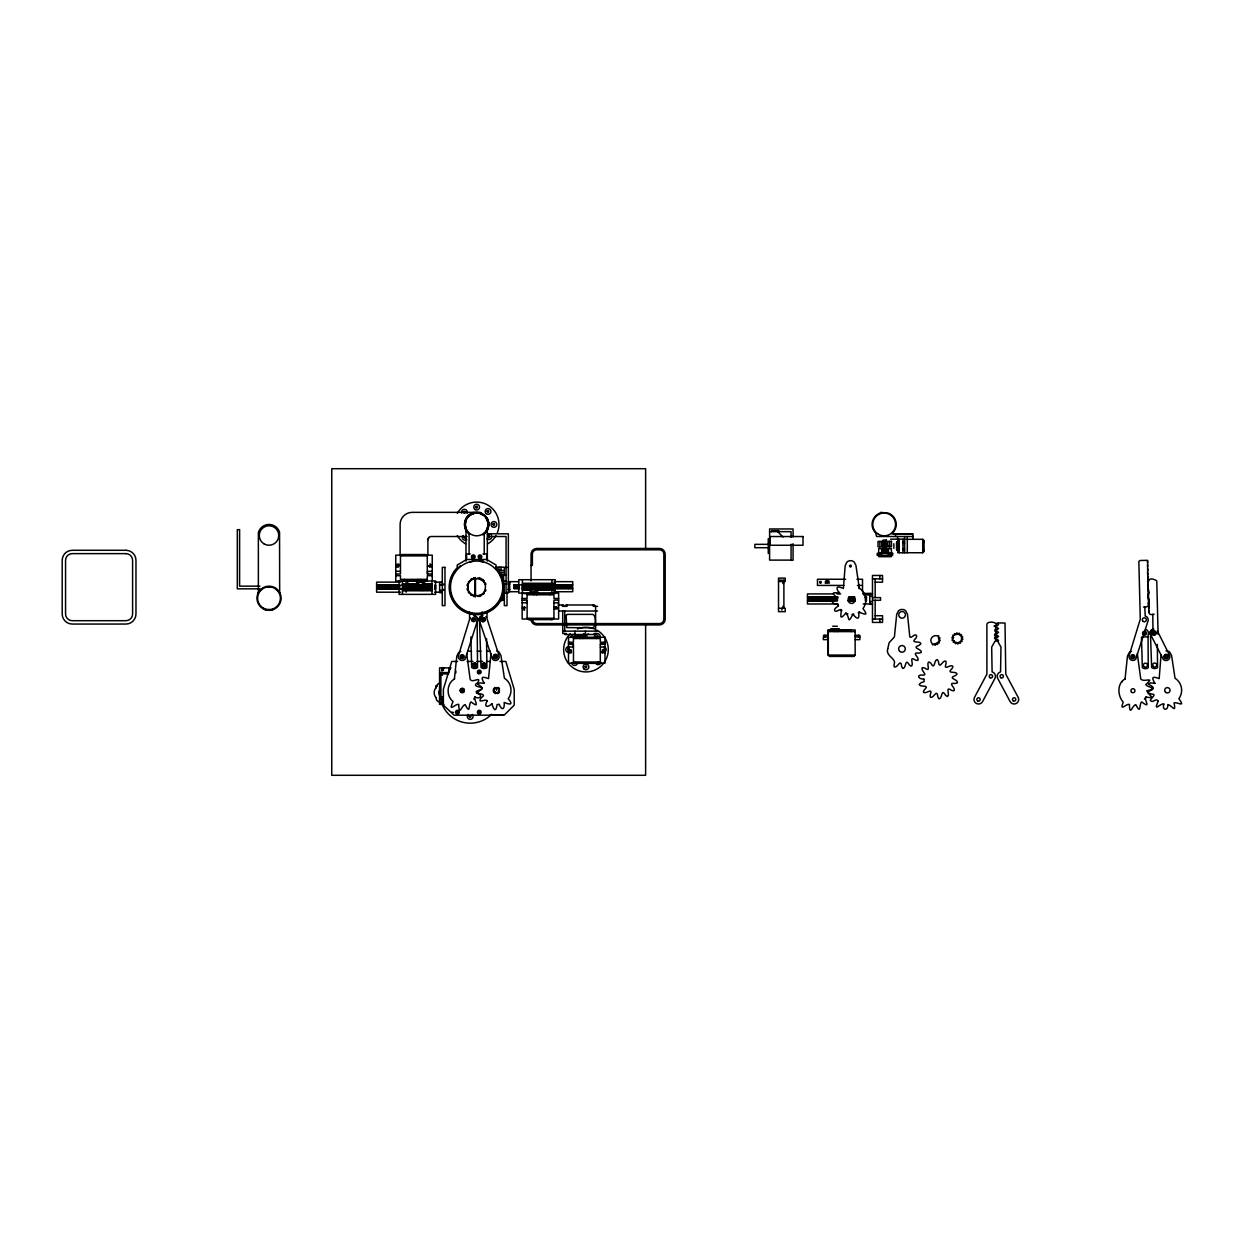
<?xml version="1.0" encoding="UTF-8"?>
<svg xmlns="http://www.w3.org/2000/svg" width="1244" height="1244" viewBox="0 0 1244 1244"><rect width="100%" height="100%" fill="white"/><g stroke="black" fill="none" stroke-linecap="round" stroke-linejoin="round"><path stroke-width="1.5" d="M934.462 643.692L934.586 644.594A2.146 2.146 0 0 0 934.913 645.169L935.301 645.216A2.099 2.099 0 0 0 935.566 644.61L936.203 643.381M841.924 610.633C840.291 607.367 837.725 612.406 835.019 611.068C832.563 608.067 839.513 606.948 838.005 604.6C832.702 603.822 828.722 601.054 837.305 599.204C835.859 594.99 828.053 591.615 839.125 593.093C835.237 586.562 836.745 585.862 843.416 588.396L845.174 565.647L846.837 562.132A5.411 5.411 0 0 1 854.099 561.946L855.934 565.367L859.277 588.07A14.259 14.259 0 0 1 862.994 608.596C869.743 617.662 863.041 613.012 858.733 612.406C859.682 620.507 856.961 619.139 852.933 614.287C847.024 625.343 850.181 616.946 845.811 613.168C838.456 621.767 841.519 614.178 841.146 609.855M572.675 637.426L573.951 636.306L574.79 637.566M573.531 662.368L574.37 663.627L575.661 662.508M454.402 678.991L456.812 656.132L458.554 652.649A5.411 5.411 0 0 1 460.855 651.405M1125.043 678.991L1127.468 656.132L1129.194 652.649A5.411 5.411 0 0 1 1131.511 651.405M837.305 599.157L837.539 597.431M427.889 554.746L427.889 539.849L428.869 537.486M478.225 671.667L479.267 673.02L480.293 671.667M480.339 712.174C477.572 715.409 478.598 709.002 480.293 711.895M523.413 608.005L523.957 607.088M555.244 607.647L555.524 608.767M1161.072 654.562L1159.175 678.618C1152.442 676.114 1151.042 676.86 1154.93 683.329M1163.84 704.088C1161.585 710.511 1168.443 711.21 1167.758 704.617C1171.801 704.897 1176.264 714.445 1174.072 702.876C1177.912 701.818 1185.796 708.163 1178.861 698.708A14.259 14.259 0 0 0 1175.036 678.213L1171.584 655.526L1169.718 652.12A5.411 5.411 0 0 0 1166.048 650.83M953.526 637.332L952.966 636.073A2.099 2.099 0 0 1 952.655 635.497L952.935 635.217A2.146 2.146 0 0 1 953.604 635.326L954.879 635.311L954.428 634.409A2.099 2.099 0 0 1 954.397 633.756L954.77 633.616A2.146 2.146 0 0 1 955.33 634.005L956.481 634.549L956.481 633.538A2.099 2.099 0 0 1 956.729 632.932L957.118 632.978A2.146 2.146 0 0 1 957.445 633.554L958.253 634.564L958.689 633.647A2.099 2.099 0 0 1 959.186 633.212L959.513 633.414A2.146 2.146 0 0 1 959.559 634.082L959.855 635.342L960.648 634.689A2.099 2.099 0 0 1 961.27 634.518L961.503 634.767A2.146 2.146 0 0 1 961.239 635.466L960.943 636.726L961.939 636.493A2.099 2.099 0 0 1 962.592 636.601L962.638 637.006A2.146 2.146 0 0 1 962.141 637.457L961.332 638.452L962.327 638.67A2.099 2.099 0 0 1 962.872 639.058L962.732 639.432A2.146 2.146 0 0 1 962.094 639.618L960.943 640.178L961.736 640.816A2.099 2.099 0 0 1 962.047 641.391L961.767 641.671A2.146 2.146 0 0 1 961.114 641.562L959.824 641.562L960.275 642.479A2.099 2.099 0 0 1 960.306 643.132L959.933 643.272A2.146 2.146 0 0 1 959.388 642.884L958.222 642.324L958.238 643.35A2.099 2.099 0 0 1 957.989 643.957L957.585 643.91A2.146 2.146 0 0 1 957.258 643.319L956.449 642.324L956.014 643.241A2.099 2.099 0 0 1 955.532 643.677L955.19 643.459A2.146 2.146 0 0 1 955.143 642.79L954.863 641.546L954.07 642.184A2.099 2.099 0 0 1 953.433 642.37L953.231 642.028A2.146 2.146 0 0 1 953.479 641.406L954.086 640.753M477.82 684.278L479.733 682.863L484.258 683.36M1148.476 684.278L1150.373 682.863L1154.899 683.36M439.816 701.989L439.894 703.56M467.977 583.576L467.977 590.76M487.99 529.135L488.83 522.838L487.29 518.297M485.735 589.594L483.294 593.808M436.1 687.776L435.602 685.91L437.282 685.864M441.76 701.072L442.242 704.104L439.567 704.104M461.493 689.798C464.743 693.514 460.373 686.999 463.234 689.891M478.225 671.667L479.267 670.874L480.293 671.667M555.244 607.741L556.006 606.885M557.219 608.549L557.312 607.647M569.705 649.866C568.306 652.54 566.331 647.766 569.208 648.668M490.991 653.364L488.534 678.618C481.801 676.114 480.402 676.86 484.274 683.329M257.866 593.606L261.458 588.832M487.819 529.058L487.119 530.473A12.067 12.067 0 0 0 483.916 514.861M838.907 593.497L839.591 592.315M454.635 678.851C446.627 683.298 445.881 696.018 453.08 701.523C447.669 713.418 455.444 703.295 458.756 704.431C459.083 717.43 461.648 704.928 465.194 704.664C470.683 715.471 468.226 704.259 470.994 701.896C480.946 709.438 473.513 700.185 474.99 696.935C479.313 699.89 483.807 695.225 477.447 693.452C472.564 690.031 482.688 691.229 481.801 687.466C478.458 686.735 471.974 686.05 477.712 682.676C482.221 675.088 471.165 684.449 470.061 678.742L466.687 653.598M1125.276 678.851C1116.319 683.516 1117.952 696.609 1123.239 702.16C1119.087 712.532 1126.333 703.295 1129.412 704.431C1129.739 717.166 1132.304 705.037 1135.834 704.664C1141.323 715.471 1138.866 704.259 1141.634 701.896C1151.602 709.438 1144.169 700.185 1145.631 696.935C1158.18 699.423 1146.921 694.37 1147.092 690.715M473.777 699.05L475.006 696.951M1144.418 699.05L1146.377 697.278M1121.73 682.07L1122.259 681.277M468.522 582.472L470.014 580.528M443.89 704.508C442.895 703.7 441.527 704.617 440.936 702.642M456.688 711.413L456.688 712.936M463.219 690.964L461.524 691.135M1158.195 701.196C1152.986 713.216 1160.357 702.782 1163.809 704.088M395.763 573.997L400.459 573.982L400.459 555.897L401.796 554.544L425.93 554.544L427.283 555.897L427.283 573.997L432.243 573.997M503.587 583.078L503.587 599.375L500.912 600.728L502.918 600.059M440.236 698.739L440.236 696.718L442.242 696.718L442.242 698.739L439.567 699.408L443.393 699.408M558.634 600.152L553.938 600.152L553.938 618.268L552.6 619.605L528.451 619.605L527.114 618.268L527.114 600.152L522.153 600.152M604.988 643.894L600.308 643.894L600.308 661.995L598.955 663.347L574.821 663.347L573.468 661.995L573.468 643.894L568.508 643.894M897.904 539.321L897.904 552.74L922.721 552.74L924.059 551.387L924.059 540.658L922.721 539.321L906.425 539.321M835.797 629.931L855.141 629.931L855.141 655.075L853.804 656.412L829.655 656.412L828.317 655.075L828.317 636.975L823.357 636.959L823.357 639.634L828.053 639.634M465.023 513.088C467.138 510.569 461.524 510.942 463.95 513.166M485.191 532.961L484.227 533.816L484.227 553.938M597.96 637.488C600.074 634.984 594.476 635.342 596.887 637.566M599.017 662.539L597.322 662.43M456.672 711.413L458.523 712.174L456.672 712.936M470.947 579.72L471.958 579.035M482.377 594.616L477.883 596.467M859.666 611.815L858.173 612.717M439.832 681.805C439.723 684.464 436.364 683.267 437.25 685.848M570.856 649.757L568.85 650.923L568.85 653.24M556.814 608.86L555.741 608.86M273.633 609.373L269.015 610.291L264.397 609.373M466.593 559.489L457.217 565.056L457.217 567.715A27.492 27.492 0 0 0 457.217 606.606A27.492 27.492 0 0 0 496.107 606.606A27.492 27.492 0 0 0 496.107 567.715L496.107 565.056L486.715 559.489L466.593 559.489L466.593 553.938L470.263 553.938M469.766 561.946L473.482 561.215M473.062 578.491L475.426 577.854M499.077 704.353C502.607 712.081 504.815 708.038 504.162 702.44C508.345 704.057 514.581 706.188 508.221 698.708A14.259 14.259 0 0 0 504.395 678.213L500.943 655.526L499.077 652.12A5.411 5.411 0 0 0 496.729 650.954M436.069 697.62C433.612 695.583 433.456 689.751 436.069 687.776M499.046 704.353L497.102 704.539C495.594 714.569 493.013 707.556 491.893 703.7M524.766 609.047L523.335 607.927M556.006 606.979L557.312 607.741M449.659 670.874L448.82 670.236L449.659 669.583M995.091 641.469C999.227 639.976 990.675 638.063 996.755 636.399C990.675 634.829 999.227 632.59 995.091 631.408C993.381 629.029 998.963 628.298 994.127 626.012C1001.591 623.819 988.669 619.574 986.896 624.146L986.896 674.17L974.705 696.967A4.556 4.556 0 0 0 976.245 703.389A4.556 4.556 0 0 0 982.589 701.523L994.858 678.571A4.556 4.556 0 0 0 992.106 671.884L991.686 647.098L994.873 641.422M853.773 614.178L852.047 614.349M1143.034 636.975L1147.745 636.835M1147.17 690.731C1159.486 687.574 1147.31 687.885 1145.786 684.511C1156.003 675.679 1143.096 683.236 1140.701 678.742L1137.327 653.598M1147.683 560.78C1147.574 564.932 1147.574 569.768 1147.839 574.759M1143.454 607.072C1153.515 607.927 1146.051 597.929 1148.741 592.455C1148.554 587.821 1144.838 573.919 1156.764 580.777L1158.055 632.294L1169.687 655.526A3.825 3.825 0 0 1 1163.311 659.429L1150.373 634.082A3.825 3.825 0 0 1 1152.955 629.324L1152.799 614.256M1154.137 614.225C1145.118 616.558 1150.809 607.383 1148.072 603.713C1149.922 600.028 1147.248 596.778 1148.803 593.248C1146.999 586.53 1148.896 579.206 1147.434 572.52M475.488 513.026L477.727 513.026M883.084 513.026L885.23 513.026M778.899 530.644L771.607 530.644L771.607 531.654M487.943 533.816L508.361 533.816L508.361 593.015L503.727 593.03M883.084 535.837L885.23 535.837M467.106 536.506L431.233 536.506A3.359 3.359 0 0 0 427.889 539.849M487.586 536.506L506.075 536.506L506.075 593.03M913.003 536.506L876.6 536.506L875.62 532.961A12.067 12.067 0 0 1 879.539 513.274L880.799 512.357L888.776 513.274A12.067 12.067 0 0 1 892.694 532.961L891.715 533.816L913.003 533.816L913.003 539.181M890.533 539.181L904.932 539.181M897.904 539.88L899.241 539.88M886.397 540.114L883.038 540.067L883.038 553.331M883.038 540.72L886.397 540.891M883.038 541.575L886.397 541.575M883.038 541.762L886.397 541.762M902.942 541.995L904.606 541.995M924.059 541.995L923.39 539.989M883.038 542.026L886.397 542.026M883.038 542.275L886.397 542.291M883.038 542.648L886.397 542.648M883.038 543.472L886.397 543.472M902.942 543.348L904.606 543.348M883.038 544.11L886.397 544.11M768.263 544.343L754.844 544.343L754.844 547.702L768.263 547.702M883.038 544.95L886.397 544.95M883.038 545.478L886.397 545.478M883.038 545.867L886.397 545.867M886.397 546.023L889.755 546.023M883.038 546.178L886.397 546.178M883.038 546.567L886.397 546.567M883.038 547.096L886.397 547.096M883.038 547.935L886.397 547.935M883.038 548.231L886.397 548.231M902.942 548.713L904.606 548.713M883.038 549.413L886.397 549.413M883.038 550.019L886.397 550.019M902.942 550.05L904.606 550.05M924.059 550.05L923.39 552.056M883.038 550.532L886.739 550.532L886.739 553.331M883.038 551.17L886.397 551.325M883.038 551.994L886.739 551.994M897.904 552.165L899.241 552.165M483.061 553.938L486.715 553.938L486.715 559.489M877.906 554L881.887 554M887.967 554L891.948 554M400.459 555.897L427.283 555.897M791.06 560.111L769.601 560.111L769.601 531.95M495.703 567.186L503.587 567.186M507.008 567.373L504.333 567.373L504.333 575.023M498.238 570.545L503.587 570.545M395.763 571.307L400.459 571.307M432.243 571.323L427.547 571.323L427.547 573.997M503.089 572.551L499.124 572.551L499.124 570.545M499.326 573.22L500.912 573.22M499.326 573.562L501.239 573.562M500.663 574.572L503.587 574.572L503.587 581.275M503.727 574.852L506.075 574.852M395.763 575.677L400.459 575.677L400.459 579.362L427.283 579.362M432.243 575.677L427.283 575.677L427.283 580.699L404.471 580.699L404.471 579.362M500.228 575.91L503.587 575.91M872.479 578.833L882.54 578.833M845.64 579.253L817.464 579.253L817.464 585.426L843.852 585.426M856.898 579.253L862.527 579.253L862.527 591.646M417.517 580.964L395.763 581.026L395.763 555.135L432.243 555.135L432.243 581.026M424.546 581.026L435.602 580.964L435.602 594.368L399.106 594.368L399.106 580.964M502.483 581.275L506.075 581.275M508.92 581.663L518.453 581.663M554.28 581.663L572.707 581.663L572.707 591.724L554.28 591.724M778.526 581.461L785.244 581.461L785.228 578.118L778.526 578.118L778.526 611.644L785.244 611.644L785.228 608.285L778.526 608.285M416.211 581.71L424.935 581.71M400.568 582.13L376.605 582.13L376.605 592.191L400.568 592.191M416.553 582.052L424.593 582.052M434.685 582.13L442.304 582.13M508.034 582.145L509.698 582.145M875.17 582.192L882.54 582.192L882.54 575.474L872.479 575.474L872.479 622.42L882.54 622.42L882.54 615.718L875.17 615.718M442.304 582.596L439.614 582.596L439.614 592.657L442.304 592.657M522.418 583.28L555.275 583.28M402.465 583.871L419.057 583.871M422.151 583.871L431.979 583.871M502.483 583.965L506.075 583.965M508.034 584.011L509.698 584.011M432.088 584.649L406.835 584.649L406.866 589.345L432.088 589.345M439.614 584.944L441.293 584.944M572.707 584.851L513.725 584.851L513.756 588.536L519.572 588.536M376.605 585.318L407.674 585.318M434.498 585.318L435.602 585.318L435.555 589.003L434.498 589.003M857.38 585.426L861.859 585.426M259.949 586.157L239.61 586.157L239.61 529.649L237.309 529.649L237.309 588.832L259.592 588.832M267.942 586.826L270.088 586.826M546.909 588.536L572.707 588.536M376.605 589.003L407.674 589.003M508.034 589.376L509.698 589.376M531.483 589.423L536.148 589.423M547.515 589.5L547.515 584.804L547.547 589.5L522.309 589.5L522.34 584.804M522.418 590.2L531.639 590.2M535.324 590.2L555.275 590.2M403.74 590.309L407.768 590.309M420.239 590.309L424.266 590.309M439.614 590.309L441.293 590.309M402.465 590.791L431.979 590.791M508.92 591.724L518.453 591.724M553.938 591.942L555.275 591.942M434.685 592.191L442.304 592.191M529.788 592.113L537.843 592.113M529.462 592.439L538.17 592.439M529.835 593.108L518.795 593.108L518.795 579.704L555.275 579.704L555.275 593.108M537.175 593.108L558.634 593.108L558.634 619.014L522.153 619.014L522.153 593.108M522.153 593.528L555.275 593.528M862.683 593.419L870.582 593.419M872.479 593.59L869.805 593.59L869.805 604.32L872.479 604.32M833.262 593.932L807.465 593.932L807.465 603.978L836.948 603.978M836.948 593.932L840.695 593.932M863.134 593.932L872.479 593.932M527.114 594.788L553.938 594.788L553.938 598.473L558.634 598.473M863.6 594.959L870.582 594.959M869.805 596.265L871.469 596.265M807.465 597.104L837.974 597.104M865.078 597.104L866.539 597.104M872.479 597.618L880.534 597.618L880.534 600.292L872.479 600.292M522.153 598.473L527.114 598.473L527.114 593.45M499.761 599.375L503.587 599.375M807.465 600.805L834.32 600.805L834.32 597.104M847.973 600.805L855.39 600.805M869.805 601.629L871.469 601.629M522.153 602.827L526.834 602.827L526.834 600.137M553.938 602.842L558.634 602.842M863.134 603.978L872.479 603.978M558.074 604.988L563.656 604.988L563.656 606.341M597.618 606.341L593.31 606.341L593.31 604.988M267.942 609.622L270.088 609.622M558.883 611.037L597.618 611.037M527.114 618.268L553.938 618.268M527.783 618.937L529.788 619.605M553.269 618.937L551.247 619.605M872.479 619.077L882.54 619.077M832.702 626.245L837.352 626.245M831.008 628.92L839.047 628.92M830.665 629.262L839.389 629.262M831.925 629.931L828.053 629.931L828.053 655.075M562.739 631.143L597.618 631.143M828.317 631.61L855.141 631.61M566.176 633.491L562.739 633.491L562.739 611.037M594.181 633.491L597.618 633.491M855.141 635.295L859.837 635.295L859.837 639.649L855.141 639.649M576.159 635.839L584.198 635.839M575.817 636.182L584.54 636.182M855.141 636.975L859.837 636.975M573.468 638.53L600.308 638.53L600.308 642.215L604.988 642.215M997.237 641.422L998.59 640.411L995.9 638.405L998.59 636.399L995.9 634.378L998.59 632.372L995.9 630.35L998.528 628.655L995.946 626.649L998.528 624.643L997.237 622.933L1005.012 623.026L1005.774 674.17L1017.965 696.967A4.556 4.556 0 0 1 1016.41 703.389A4.556 4.556 0 0 1 1010.081 701.523L997.797 678.571A4.556 4.556 0 0 1 1000.565 671.884L1000.969 647.098L997.797 641.422M568.508 642.215L573.468 642.215L573.468 637.192M568.508 644.299L573.204 644.299L573.204 646.989L568.508 646.989M600.308 644.314L604.988 644.314M600.308 647.004L604.988 647.004M467.822 651.234L471.585 651.234M477.245 651.234L481.008 651.234M486.668 651.234L490.431 651.234M828.317 655.075L855.141 655.075M828.986 655.743L831.008 656.412M854.472 655.743L852.467 656.412M457.559 661.435L451.759 661.435L443.362 689.363L443.362 705.115L454.091 715.176L504.147 715.176L514.207 705.115L514.207 689.363L505.826 661.435L500.026 661.435M467.2 661.435L473 661.435M476.856 661.435L482.656 661.435M486.513 661.435L490.369 661.435M573.468 661.995L600.308 661.995M574.153 662.663L576.159 663.347M599.624 662.663L597.618 663.347M451.059 667.888L439.567 667.888L439.567 704.368L443.393 704.368M449.146 672.584L439.567 672.584L442.242 673.253L442.242 675.259L440.236 675.259L440.236 673.253M442.242 673.921L448.68 673.921M439.567 699.672L443.393 699.672M489.918 715.176L503.322 715.207M479.515 561.199L483.232 561.868M934.399 643.677L933.342 644.501A2.099 2.099 0 0 1 932.86 644.936L932.549 644.827A2.146 2.146 0 0 1 932.471 644.065C928.242 639.758 932.922 634.082 937.976 635.964A2.099 2.099 0 0 1 938.598 635.777L938.816 636.119A2.146 2.146 0 0 1 938.551 636.741L938.271 637.985L939.267 637.752A2.099 2.099 0 0 1 939.92 637.861L939.951 638.265A2.146 2.146 0 0 1 939.469 638.716L938.66 639.587L939.655 639.945A2.099 2.099 0 0 1 940.184 640.318L940.06 640.691A2.146 2.146 0 0 1 939.422 640.893L938.271 641.453L939.064 642.075A2.099 2.099 0 0 1 939.375 642.65L939.096 642.93A2.146 2.146 0 0 1 938.442 642.821L937.152 642.837L937.603 643.739A2.099 2.099 0 0 1 937.634 644.392L937.354 644.563A2.146 2.146 0 0 1 936.716 644.143L936.219 643.412M524.408 606.854L525.528 607.741M477.883 577.854L483.294 580.528L485.735 584.727M475.426 596.467L473.062 595.845M953.51 637.332L952.655 637.255A2.146 2.146 0 0 0 951.971 637.457L951.862 637.721A2.099 2.099 0 0 0 952.375 638.203L953.37 638.436L952.609 639.416A2.146 2.146 0 0 0 952.08 639.882L952.126 640.287A2.099 2.099 0 0 0 952.764 640.396L954.101 640.753M847.91 613.883L846.62 613.479M480.013 512.855L481.272 513.274A12.067 12.067 0 0 1 482.594 513.974M481.179 513.274L480.013 512.357L411.982 512.357A12.067 12.067 0 0 0 400.117 524.439L400.117 554.513M491.846 703.684C488.628 707.338 483.076 707.96 487.197 700.901M845.811 613.168L846.604 613.479M602.656 649.757L604.662 650.923L604.662 653.24M524.486 610.244L522.48 609.093L522.48 606.761M429.895 563.89L431.901 565.056L431.901 567.373M400.117 565.056L398.111 563.89L396.09 565.056L396.09 567.373M477.09 693.095C480.184 694.105 486.855 694.074 481.335 697.713C476.452 704.431 485.689 698.319 487.166 700.87M439.832 701.974C437.406 701.803 436.053 699.89 436.1 697.62M470.947 594.616L471.958 595.301M275.048 587.774L280.164 593.606M1158.18 701.165C1156.36 697.262 1152.364 703.933 1150.265 700.31C1151.306 698.055 1157.075 694.012 1151.913 694.09C1138.991 690.949 1162.767 690.824 1148.461 684.293M468.117 532.961L469.097 533.816L469.097 553.938M777.64 531.654L783.005 537.019M470.014 593.808L468.522 591.864M604.04 648.839L603.822 650.519L602.236 649.866M441.962 671.185L442.242 667.888M477.82 684.293C486.155 689.767 481.133 688.181 477.09 693.079M467.075 531.779L465.505 529.058M838.503 605.859L838.021 604.631M837.756 603.76L838.005 604.6M531.048 565.398L532.385 565.398L532.385 554.171A4.354 4.354 0 0 1 536.755 549.801L659.476 549.801A4.354 4.354 0 0 1 663.845 554.171L663.845 619.217A4.354 4.354 0 0 1 659.476 623.586L536.755 623.586A4.354 4.354 0 0 1 532.385 619.217M1141.463 637.021L1142.35 667.655L1143.391 668.292A4.883 4.883 0 0 0 1148.243 667.779L1148.056 635.14A4.012 4.012 0 0 0 1145.475 629.324M1157.355 644.345L1157.542 667.639A4.883 4.883 0 0 1 1152.69 668.137L1151.649 667.499L1150.513 635.155A4.012 4.012 0 0 1 1153.872 629.075M486.559 638.592L486.902 667.639A4.883 4.883 0 0 1 482.05 668.137L481.008 667.499L479.531 621.751A4.012 4.012 0 0 1 482.89 615.671M470.885 636.866L471.663 667.499L472.704 668.137A4.883 4.883 0 0 0 477.556 667.639L477.136 621.611A4.012 4.012 0 0 0 473.544 615.671M1147.543 562.692L1147.481 560.313L1139.877 560.515L1138.851 561.573L1140.281 619.201L1129.117 655.588A3.887 3.887 0 0 0 1135.756 659.211L1148.088 620.709A3.872 3.872 0 0 0 1145.226 616.029L1144.775 607.041M1147.59 564.714L1147.652 566.72M1147.699 568.726L1147.745 570.747M1147.901 576.781L1147.948 578.787M1147.994 580.793L1148.181 584.182M1148.103 584.82L1148.274 588.194M1148.196 588.847L1148.383 592.222M1148.305 592.859L1148.476 596.249M1148.399 596.887L1148.585 600.277M1148.492 600.914L1148.678 604.289M1148.601 604.942L1148.772 608.316M1148.834 610.322L1148.881 612.343M851.456 596.762L851.534 600.106M486.886 611.613L487.073 618.89L499.046 655.526A3.825 3.825 0 0 1 492.671 659.429L479.391 620.678A3.825 3.825 0 0 1 481.972 615.92L482.097 611.846M474.337 615.329L474.586 616.029A3.872 3.872 0 0 1 477.447 620.709L465.116 659.211A3.887 3.887 0 0 1 458.461 655.588L469.626 619.201L469.454 612.017M922.721 539.321L922.721 552.74M911.65 533.816L893.55 533.816M907.296 536.506L907.296 552.74M904.606 536.506L904.606 552.74M902.942 539.321L902.942 552.74M899.241 539.321L899.241 552.74M897.577 536.506L897.577 539.181M896.893 541.669L896.893 550.392M896.566 541.995L896.566 550.05M895.556 534.827L895.556 536.506M893.876 543.706L893.876 548.355M890.253 555.337L890.253 553.067L888.511 553.067L888.511 549.708L881.607 549.708L881.607 553.067L879.85 553.067L879.85 555.337M889.911 553.331L889.911 555.337M889.6 541.373L889.6 546.738M886.397 540.067L886.397 551.994M879.85 541.435L879.85 546.8M879.85 575.474L879.85 578.833M879.85 619.077L879.85 622.42M875.17 578.833L875.17 597.695M875.17 600.214L875.17 619.077M866.415 597.104L866.446 600.805L865.357 600.805L865.357 597.104M865.917 597.104L865.917 600.805M859.122 585.426L859.122 588.63M858.655 635.295L858.655 636.975M854.815 597.104L854.815 600.805A3.343 3.343 0 0 1 849.232 602.531A3.343 3.343 0 0 1 850.585 596.887A3.343 3.343 0 0 1 854.799 600.883M854.286 597.104L854.286 600.805M853.804 600.805L853.773 597.104L849.061 597.104L849.061 600.805M853.275 597.104L853.275 600.805M852.715 597.104L852.715 600.805M852.187 597.104L852.187 600.805M851.705 597.104L851.673 600.805M851.176 597.104L851.176 600.805M851.129 631.61L851.129 630.257L828.317 630.257L828.317 635.295L823.621 635.295L823.621 636.975M850.601 597.104L850.601 600.805M850.072 597.104L850.072 600.805M849.59 597.104L849.559 600.805M848.501 597.104L848.501 600.805M837.71 630.257L837.71 631.61M837.445 597.104L837.445 600.805M836.917 597.104L836.948 600.805M836.419 597.104L836.419 600.805M835.859 597.104L835.859 600.805M835.33 597.104L835.33 600.805M835.019 630.257L835.019 631.61M834.817 597.104L834.848 600.805M833.76 597.104L833.76 600.805M833.231 597.104L833.231 600.805M832.702 597.104L832.734 600.805M832.205 597.104L832.205 600.805M831.645 597.104L831.645 600.805M831.116 597.104L831.116 600.805M830.603 597.104L830.634 600.805M830.106 597.104L830.106 600.805M829.546 597.104L829.546 600.805M829.11 583.42L829.11 581.275L827.26 580.202L825.394 581.275L825.394 583.42M829.017 597.104L829.017 600.805M828.488 597.104L828.535 600.805M828.006 597.104L828.006 600.805M827.431 597.104L827.431 600.805M826.902 597.104L826.902 600.805M826.42 597.104L826.389 600.805M825.892 597.104L825.892 600.805M825.332 597.104L825.332 600.805M824.803 597.104L824.803 600.805M824.819 635.295L824.819 636.975M824.321 597.104L824.29 600.805M823.792 597.104L823.792 600.805M823.217 597.104L823.217 600.805M822.688 597.104L822.688 600.805M822.206 597.104L822.175 600.805M821.678 597.104L821.678 600.805M821.118 597.104L821.118 600.805M820.589 597.104L820.589 600.805M820.107 597.104L820.076 600.805M819.578 597.104L819.578 600.805M819.003 597.104L819.003 600.805M818.474 597.104L818.474 600.805M817.961 597.104L817.992 600.805M817.464 597.104L817.464 600.805M816.904 597.104L816.904 600.805M816.375 597.104L816.375 600.805M815.893 597.104L815.862 600.805M815.364 597.104L815.364 600.805M814.789 597.104L814.789 600.805M814.26 597.104L814.26 600.805M813.778 597.104L813.747 600.805M813.249 597.104L813.249 600.805M812.69 597.104L812.69 600.805M812.161 597.104L812.161 600.805M811.648 597.104L811.679 600.805M811.15 597.104L811.15 600.805M810.575 597.104L810.575 600.805M810.046 597.104L810.046 600.805M809.035 597.104L809.035 600.805M808.476 597.104L808.476 600.805M807.947 597.104L807.947 600.805M793.066 536.91L793.066 528.964L769.601 528.964L769.601 531.654L791.06 531.654L791.06 537.392M793.066 543.706L793.066 560.282L791.06 560.282L791.06 544.234M783.891 581.461L783.891 608.285M783.736 579.782L783.736 581.461M783.393 581.461L783.393 583.809M783.393 605.937L783.393 608.285M783.222 581.461L783.222 583.483M783.222 606.279L783.222 608.285M781.885 579.782L781.885 581.461M781.885 608.285L781.885 609.964M780.035 579.782L780.035 581.461M768.263 538.652L768.263 553.409M645.62 548.262L645.62 468.708L331.759 468.708L331.759 775.292L645.62 775.292L645.62 623.944M596.28 637.192L596.28 638.53M595.612 606.341L595.612 631.143M595.612 633.491L595.612 634.502L564.76 634.502L564.76 633.491M594.508 606.341L594.508 604.988L565.849 604.988L565.849 606.341M585.426 631.143L585.426 634.502M582.861 637.192L582.861 638.53M580.186 637.192L580.186 638.53M574.946 631.143L574.946 634.502M572.224 584.851L572.224 588.536M571.696 584.851L571.696 588.536M571.136 584.851L571.136 588.536M570.607 584.851L570.638 588.536M570.125 584.851L570.125 588.536M569.596 584.851L569.596 588.536M569.021 584.851L569.021 588.536M568.01 584.851L568.01 588.536M567.482 584.851L567.482 588.536M567.046 604.988L567.046 606.341L562.459 606.341L562.459 604.988M566.922 584.851L566.922 588.536M566.424 584.851L566.393 588.536M565.911 584.851L565.911 588.536M565.382 584.851L565.382 588.536M564.807 584.851L564.807 588.536M564.76 611.037L564.76 631.143M564.325 584.851L564.278 588.536M563.796 584.851L563.796 588.536M563.268 584.851L563.268 588.536M562.708 584.851L562.708 588.536M562.179 584.851L562.21 588.536M561.697 584.851L561.697 588.536M561.168 584.851L561.168 588.536M560.609 584.851L560.609 588.536M560.111 584.851L560.08 588.536M559.582 584.851L559.582 588.536M559.054 584.851L559.054 588.536M558.494 584.851L558.494 588.536M558.292 606.761L558.292 609.093M557.996 584.851L557.965 588.536M557.483 584.851L557.483 588.536M556.954 584.851L556.954 588.536M556.395 584.851L556.395 588.536M555.897 584.851L555.866 588.536M555.368 584.851L555.368 588.536M554.84 584.851L554.84 588.536M554.28 584.851L554.28 588.536M554.264 606.761L554.264 609.093M552.74 584.851L552.74 588.536M552.181 584.851L552.181 588.536M551.916 579.704L551.916 593.108M551.652 584.851L551.652 588.536M551.17 584.851L551.17 588.536M550.641 584.851L550.641 588.536M550.066 584.851L550.066 588.536M549.91 593.45L549.91 594.788M549.568 584.851L549.537 588.536M549.055 584.851L549.055 588.536M548.526 584.851L548.526 588.536M547.966 584.851L547.966 588.536M547.173 584.804L547.173 589.5M546.691 584.804L546.536 589.5M545.743 584.804L545.821 589.5M545.587 584.804L545.603 589.5M544.67 584.804L544.67 589.5M544.405 584.804L544.405 589.5M543.301 584.804L543.301 589.5M542.975 584.804L543.068 589.5M541.746 584.804L541.715 589.5M541.373 584.804L541.358 589.5M540.254 584.804L540.254 589.5M539.834 584.804L539.958 589.5M539.569 584.804L539.569 589.5M538.636 584.804L538.636 589.5M538.077 584.804L538.186 589.5M537.672 584.804L537.672 589.5M536.926 584.804L536.926 589.5M536.459 584.804L536.459 589.5M536.491 593.45L536.491 594.788M536.117 584.804L536.117 589.5M535.713 584.804L535.713 589.5M535.153 584.804L535.153 589.5M534.687 584.804L534.687 589.5M534.142 584.804L534.142 589.5M533.816 593.45L533.816 594.788M533.723 584.804L533.723 589.5M533.396 584.804L533.396 589.5M532.93 584.804L532.93 589.5M532.168 584.804L532.168 589.5M531.779 584.804L531.779 589.5M531.654 584.804L531.654 589.5M531.219 584.804L531.219 589.5M531.048 580.948L531.048 554.171A5.707 5.707 0 0 1 536.755 548.464L659.476 548.464A5.707 5.707 0 0 1 665.182 554.171L665.182 619.217A5.707 5.707 0 0 1 659.476 624.923L536.755 624.923A5.707 5.707 0 0 1 531.048 619.217M530.271 584.804L530.271 589.5M530.006 584.804L530.006 589.5M529.897 584.804L529.897 589.5M529.586 584.804L529.586 589.5M528.498 584.804L528.482 589.5M528.14 584.804L528.094 589.5M526.865 584.804L526.865 589.5M526.772 584.804L526.554 589.5M525.45 584.804L525.45 589.5M525.17 584.804L525.17 589.5M524.253 584.804L524.253 589.5M524.113 584.804L524.035 589.5M522.682 584.804L522.682 589.5M522.418 579.704L522.418 593.108M519.043 584.851L519.043 588.536M518.468 584.851L518.468 588.536M517.971 584.851L517.939 588.536M517.457 584.851L517.457 588.536M516.929 584.851L516.929 588.536M516.369 584.851L516.369 588.536M515.84 584.851L515.871 588.536M515.358 584.851L515.358 588.536M514.829 584.851L514.829 588.536M514.254 584.851L514.254 588.536M509.698 581.663L509.698 591.724M507.008 592.222L507.008 605.61L504.333 605.61L504.333 592.222M503.027 574.572L503.027 575.91M501.037 567.186L501.037 570.545M498.891 567.186L499.031 570.545M496.62 688.025L496.62 690.358M487.321 530.053L487.321 561.06M475.488 577.574L475.488 596.654M475.021 577.574L475.021 596.654M473.311 512.357L471.942 513.274A12.067 12.067 0 0 0 466.982 531.779M466.002 530.068L466.002 561.06M450.297 667.888L450.297 669.07M448.96 667.888L448.96 669.07M443.642 583.965L443.642 585.007M443.642 589.329L443.642 590.371M443.595 667.888L443.595 669.07M440.905 675.259L440.905 696.718M435.073 585.318L435.073 589.003M431.979 580.964L431.979 594.368M431.808 584.649L431.808 589.345M431.233 584.649L431.233 589.345M431.062 584.649L431.062 589.345M430.346 584.649L430.144 589.345M429.211 584.649L429.211 589.345M428.947 584.649L428.947 589.345M428.729 584.649L428.729 589.345M427.827 584.649L427.827 589.345M427.609 584.649L427.609 589.345M427.516 584.649L427.516 589.345M426.241 584.649L426.288 589.345M425.899 584.649L425.899 589.345M424.795 584.649L424.795 589.345M424.499 584.649L424.499 589.345M424.266 581.026L424.375 589.345M424.111 584.649L424.111 589.345M423.178 584.649L423.178 589.345M422.618 584.649L422.727 589.345M422.214 584.649L422.214 589.345M421.467 584.649L421.467 589.345M421.001 584.649L421.001 589.345M420.565 579.362L420.565 580.699M420.659 584.649L420.659 589.345M420.254 584.649L420.254 589.345M419.694 584.649L419.694 589.345M419.228 584.649L419.228 589.345M418.668 584.649L418.668 589.345M418.264 584.649L418.264 589.345M417.891 579.362L417.891 580.699M417.922 584.649L417.922 589.345M417.471 584.649L417.471 589.345M416.709 584.649L416.709 589.345M416.196 584.649L416.305 589.345M415.745 584.649L415.745 589.345M414.812 584.649L414.812 589.345M414.439 584.649L414.547 589.345M414.128 584.649L414.128 589.345M412.681 584.649L412.635 589.345M411.406 584.649L411.406 589.345M411.095 584.649L411.095 589.345M409.976 584.649L409.976 589.345M409.711 584.649L409.711 589.345M408.794 584.649L408.654 589.345L408.576 584.649M407.861 584.649L407.861 589.345M407.768 581.166L407.705 589.345M407.208 584.649L407.208 589.345M406.586 585.318L406.586 589.003M406.104 582.13L406.104 592.191M405.575 585.318L405.575 589.003M405.015 585.318L405.015 589.003M404.487 585.318L404.487 589.003M404.005 585.318L403.958 589.003M403.476 585.318L403.476 589.003M402.901 585.318L402.901 589.003M402.465 580.964L402.465 594.368M399.759 585.318L399.791 589.003M398.686 585.318L398.686 589.003M398.158 585.318L398.158 589.003M397.645 585.318L397.676 589.003M397.147 585.318L397.147 589.003M396.587 585.318L396.587 589.003M396.058 585.318L396.058 589.003M395.545 585.318L395.576 589.003M395.048 585.318L395.048 589.003M394.472 585.318L394.472 589.003M393.944 585.318L393.944 589.003M393.431 585.318L393.462 589.003M392.933 585.318L392.933 589.003M392.373 585.318L392.373 589.003M391.844 585.318L391.844 589.003M391.362 585.318L391.331 589.003M390.834 585.318L390.834 589.003M390.258 585.318L390.258 589.003M389.73 585.318L389.73 589.003M389.216 585.318L389.248 589.003M388.719 585.318L388.719 589.003M388.159 585.318L388.159 589.003M387.63 585.318L387.63 589.003M387.117 585.318L387.148 589.003M386.62 585.318L386.62 589.003M386.044 585.318L386.044 589.003M385.516 585.318L385.516 589.003M384.505 585.318L384.505 589.003M383.945 585.318L383.945 589.003M383.416 585.318L383.416 589.003M382.934 585.318L382.903 589.003M382.406 585.318L382.406 589.003M381.846 585.318L381.846 589.003M381.317 585.318L381.317 589.003M380.788 585.318L380.82 589.003M380.291 585.318L380.291 589.003M379.731 585.318L379.731 589.003M379.202 585.318L379.202 589.003M378.689 585.318L378.72 589.003M378.192 585.318L378.192 589.003M377.632 585.318L377.632 589.003M377.103 585.318L377.103 589.003M279.667 592.595L279.558 532.121A11.072 11.072 0 0 0 258.363 532.525L258.363 592.611M272.374 609.809L265.672 609.809M499.528 692.037A3.359 3.359 0 0 1 497.491 693.608M495.75 693.608A3.359 3.359 0 0 1 494.257 692.737M493.712 692.037A3.359 3.359 0 0 1 493.712 688.694M494.257 687.994A3.359 3.359 0 0 1 494.941 687.466M498.3 687.466A3.359 3.359 0 0 1 499.528 688.694M467.511 531.375A11.398 11.398 0 0 1 466.033 520.07M466.687 518.732A11.398 11.398 0 0 1 473.606 513.414M475.068 513.134A11.398 11.398 0 0 1 478.054 513.134M482.268 514.565A11.398 11.398 0 0 0 480.93 513.896A11.274 11.274 0 0 1 482.299 514.674M485.611 517.488A11.398 11.398 0 0 1 486.435 518.732M491.691 714.289A30.385 30.385 0 0 1 442.149 704.446M472.253 714.445A2.877 2.877 0 0 1 472.253 718.519A2.877 2.877 0 0 1 468.179 718.519A2.877 2.877 0 0 1 468.179 714.445M453.469 712.439A2.877 2.877 0 0 1 452.023 712.05M469.315 534.003A12.067 12.067 0 0 1 468.117 515.902A12.067 12.067 0 0 1 486.233 517.084A12.067 12.067 0 0 1 482.688 534.889M485.798 590.496A9.719 9.719 0 0 1 485.518 591.18M484.351 593.124A9.719 9.719 0 0 1 483.325 594.243M480.853 595.938A9.719 9.719 0 0 1 479.453 596.482M474.228 596.576A9.719 9.719 0 0 1 473.513 596.358M471.476 595.394A9.719 9.719 0 0 1 470.854 594.959M468.755 592.813A9.719 9.719 0 0 1 468.335 592.191M467.402 590.138A9.719 9.719 0 0 1 467.044 588.661M467.044 585.66A9.719 9.719 0 0 1 467.402 584.198M468.335 582.145A9.719 9.719 0 0 1 468.755 581.508M470.854 579.362A9.719 9.719 0 0 1 471.476 578.942M473.513 577.962A9.719 9.719 0 0 1 474.228 577.745M479.453 577.854A9.719 9.719 0 0 1 480.853 578.398M482.159 579.144A9.719 9.719 0 0 1 484.351 581.212M485.518 583.141A9.719 9.719 0 0 1 485.798 583.84M439.583 695.474A7.246 7.246 0 0 1 439.583 689.922M495.625 568.197A26.824 26.824 0 0 1 494.785 606.948A26.824 26.824 0 0 1 456.113 604.413A26.824 26.824 0 0 1 460.327 565.88M480.153 560.562A26.824 26.824 0 0 1 483.605 561.246M584.369 637.426A12.269 12.269 0 0 1 587.572 637.426M486.42 530.068A11.274 11.274 0 0 1 485.595 531.297M465.769 527.347A11.274 11.274 0 0 1 465.769 521.516M467.713 517.566A11.274 11.274 0 0 1 471.025 514.674M472.347 514.021A11.274 11.274 0 0 1 473.746 513.554M485.595 517.566A11.274 11.274 0 0 1 486.42 518.795M439.785 694.432A6.702 6.702 0 0 1 439.785 690.964M455.988 672.786A1.679 1.679 0 0 1 455.988 671.107M1157.386 631.003A4.012 4.012 0 0 1 1157.837 634.051M457.326 513.259A22.33 22.33 0 0 1 486.544 504.395A22.33 22.33 0 0 1 497.289 532.976M495.998 535.604A22.33 22.33 0 0 1 487.819 543.768M465.489 543.768A22.33 22.33 0 0 1 457.326 535.604M491.629 535.744A2.877 2.877 0 0 1 486.995 538.839M487.29 534.267A2.877 2.877 0 0 1 490.789 534.5M466.873 539.818A2.877 2.877 0 0 1 463.095 535.526M461.695 513.119A2.877 2.877 0 0 1 464.618 509.325A2.877 2.877 0 0 1 467.013 513.477M469.61 619.761A4.012 4.012 0 0 1 470.108 617.739M485.735 616.791A4.012 4.012 0 0 1 486.388 617.599M597.136 630.257A22.33 22.33 0 0 1 604.273 662.399A22.33 22.33 0 0 1 571.618 666.706A22.33 22.33 0 0 1 570.187 633.802M577.434 628.966A22.33 22.33 0 0 1 594.523 628.966M588.474 633.725A2.877 2.877 0 0 1 583.483 633.725M594.632 637.534A2.877 2.877 0 0 1 597.555 633.725A2.877 2.877 0 0 1 599.95 637.877M604.024 646.802A2.877 2.877 0 0 1 605.781 651.032A2.877 2.877 0 0 1 601.241 651.638M601.039 662.383A2.877 2.877 0 0 1 595.487 662.757M577.465 662.399A2.877 2.877 0 0 1 574.775 665.462A2.877 2.877 0 0 1 571.711 662.772M571.462 650.332A2.877 2.877 0 0 1 567.933 652.385A2.877 2.877 0 0 1 565.88 648.839A2.877 2.877 0 0 1 569.425 646.802M570.856 637.55A2.877 2.877 0 0 1 573.935 634.487A2.877 2.877 0 0 1 576.563 637.923M887.734 648.839C885.246 656.194 896.955 658.558 894.109 664.343A7.651 7.651 0 0 0 894.249 666.846C897.406 668.588 900.811 657.703 901.636 666.333A7.651 7.651 0 0 0 902.802 668.432C906.285 668.65 904.963 657.298 909.24 664.762A7.651 7.651 0 0 0 911.214 666.131C914.527 664.747 908.151 655.308 915.413 660.035A7.651 7.651 0 0 0 917.777 660.424C920.171 657.734 910.328 651.996 918.927 653.1A7.651 7.651 0 0 0 921.229 652.416C922.208 648.964 910.857 648.062 919.083 645.325A7.651 7.651 0 0 0 920.855 643.723C920.296 640.287 909.519 644.097 915.848 638.265A7.651 7.651 0 0 0 916.75 636.042C915.257 632.201 911.51 638.981 909.815 636.975L907.482 614.272L905.725 610.804A5.411 5.411 0 0 0 898.479 610.804L896.722 614.272L894.389 636.975L889.165 642.65L887.734 648.839M923.903 679.177L924.105 681.619L921.058 682.769A7.651 7.651 0 0 0 919.285 684.387C919.845 687.823 930.621 684.013 924.292 689.845A7.651 7.651 0 0 0 923.39 692.053C925.489 694.992 933.264 686.672 930.279 694.805A7.651 7.651 0 0 0 930.419 697.2C933.575 698.926 936.981 688.056 937.805 696.687A7.651 7.651 0 0 0 938.987 698.77C942.454 698.988 941.148 687.652 945.424 695.101A7.651 7.651 0 0 0 947.384 696.484C950.603 695.163 944.491 685.522 951.598 690.373A7.651 7.651 0 0 0 953.961 690.762C956.341 688.072 946.497 682.334 955.097 683.454A7.651 7.651 0 0 0 957.398 682.769C958.378 679.302 947.026 678.4 955.252 675.679A7.651 7.651 0 0 0 957.025 674.077C956.465 670.64 945.704 674.45 952.018 668.603A7.651 7.651 0 0 0 952.92 666.395C950.836 663.456 943.045 671.776 946.046 663.643A7.651 7.651 0 0 0 945.891 661.264C942.765 659.413 939.375 670.423 938.536 661.87A7.651 7.651 0 0 0 937.323 659.678C933.777 659.336 935.224 670.889 930.901 663.347A7.651 7.651 0 0 0 928.926 661.979C925.707 663.285 931.818 672.942 924.727 668.075A7.651 7.651 0 0 0 922.364 667.686C919.969 670.376 929.812 676.114 921.213 675.01A7.651 7.651 0 0 0 918.912 675.679C917.372 678.027 922.037 679.255 923.903 679.177M849.496 565.911C851.331 569.814 852.295 562.646 849.496 565.911M464.214 537.206C465.8 541.218 467.2 534.111 464.214 537.206M468.008 586.033C466.049 597.104 484.336 599.515 485.3 588.303C487.275 577.232 468.972 574.821 468.008 586.033M486.995 511.237C488.581 515.234 489.996 508.143 486.995 511.237M487.835 536.459C489.421 540.456 490.836 533.365 487.835 536.459M584.929 666.691C586.499 670.687 587.914 663.596 584.929 666.691M1143.485 632.978C1144.915 637.037 1146.595 629.993 1143.485 632.978M472.58 619.419C473.995 623.493 475.69 616.449 472.58 619.419M481.926 619.419C483.341 623.493 485.036 616.449 481.926 619.419M1152.908 632.838C1154.323 636.897 1156.018 629.868 1152.908 632.838M494.537 655.977C495.874 660.066 497.709 653.069 494.537 655.977M1165.177 655.977C1166.514 660.066 1168.349 653.069 1165.177 655.977M397.069 565.942C398.375 570.032 400.257 563.05 397.069 565.942M428.947 565.942C430.253 570.032 432.134 563.05 428.947 565.942M442.133 670.049L443.424 670.407L442.133 670.049M442.133 701.849L443.424 702.191L442.133 701.849M475.628 506.852C476.934 510.942 478.816 503.96 475.628 506.852M472.269 556.441C473.591 560.531 475.457 553.549 472.269 556.441M478.971 556.441C480.293 560.531 482.159 553.549 478.971 556.441M492.919 524.159C494.241 528.249 496.107 521.267 492.919 524.159M469.175 716.202C470.496 720.307 472.362 713.31 469.175 716.202M566.144 615.376L566.766 627.614L592.922 627.8C596.234 626.525 596.234 615.656 592.922 614.38L567.435 614.38L566.144 615.376M569.736 651.809C571.058 655.899 572.924 648.917 569.736 651.809M601.614 651.809C602.92 655.899 604.802 648.917 601.614 651.809M819.516 582.068C820.822 586.157 822.704 579.175 819.516 582.068M826.218 582.068C827.54 586.157 829.406 579.175 826.218 582.068M473.731 664.871C474.944 668.992 476.996 662.057 473.731 664.871M483.045 664.965C484.258 669.101 486.311 662.15 483.045 664.965M461.197 656.272C462.115 660.486 464.65 653.706 461.197 656.272M1131.853 656.272C1132.755 660.486 1135.29 653.706 1131.853 656.272M483.605 533.474L482.361 534.298A11.398 11.398 0 0 1 470.963 534.298L469.719 533.474A11.398 11.398 0 0 1 468.257 516.726A11.398 11.398 0 0 1 485.067 516.726A11.398 11.398 0 0 1 483.605 533.474M803.002 536.537L769.865 536.537L769.865 545.261L803.002 545.261L803.002 536.537M881.716 541.435L878 541.435L878 546.8L881.716 546.8L881.716 541.435M891.466 541.373L887.749 541.373L887.749 546.738L891.466 546.738L891.466 541.373M886.397 543.815L883.038 543.815L886.397 543.939M891.419 548.635L878.684 548.635L878.684 556.69L891.419 556.69L891.419 548.635M125.908 550.283L72.261 550.283A10.061 10.061 0 0 0 62.2 560.344L62.2 613.992A10.061 10.061 0 0 0 72.261 624.053L125.908 624.053A10.061 10.061 0 0 0 135.969 613.992L135.969 560.344A10.061 10.061 0 0 0 125.908 550.283M892.632 553.331L877.222 553.331L877.222 555.337L892.632 555.337L892.632 553.331M125.908 553.627L72.261 553.627A6.702 6.702 0 0 0 65.559 560.344L65.559 613.992A6.702 6.702 0 0 0 72.261 620.694L125.908 620.694A6.702 6.702 0 0 0 132.61 613.992L132.61 560.344A6.702 6.702 0 0 0 125.908 553.627M444.979 567.373L442.304 567.373L442.304 605.61L444.979 605.61L444.979 567.373M604.988 637.27L568.508 637.27L568.508 663.176L604.988 663.176L604.988 637.27M809.564 600.805L809.564 597.104L809.533 600.805M568.524 588.536L568.524 584.851L568.492 588.536M523.32 589.5L523.32 584.804L523.164 589.5M413.024 589.345L413.024 584.649L413.024 589.345M385.034 589.003L385.034 585.318L385.002 589.003M899.614 651.25A3.343 3.343 0 0 0 905.212 649.741A3.343 3.343 0 0 0 901.122 645.652A3.343 3.343 0 0 0 899.614 651.25M900.143 617.537A3.343 3.343 0 0 0 905.43 615.158A3.343 3.343 0 0 0 900.734 611.768A3.343 3.343 0 0 0 900.143 617.537M487.088 528.793A11.398 11.398 0 0 0 487.57 527.378A11.274 11.274 0 0 1 487.073 528.747M487.57 521.485A11.398 11.398 0 0 0 487.088 520.07A11.274 11.274 0 0 1 487.539 521.516M1131.558 692.177A2.006 2.006 0 0 0 1134.901 691.182A2.006 2.006 0 0 0 1132.367 688.787A2.006 2.006 0 0 0 1131.558 692.177M1131.449 658.107A2.006 2.006 0 0 0 1134.792 657.127A2.006 2.006 0 0 0 1132.273 654.717A2.006 2.006 0 0 0 1131.449 658.107M1152.644 634.456A2.006 2.006 0 0 0 1155.987 633.476A2.006 2.006 0 0 0 1153.468 631.066A1.975 1.975 0 0 0 1152.582 634.518A1.975 1.975 0 0 0 1155.878 633.554A1.975 1.975 0 0 0 1153.39 631.19A2.006 2.006 0 0 0 1152.644 634.456M1164.975 658.465A2.006 2.006 0 0 0 1168.069 656.863A2.006 2.006 0 0 0 1165.146 654.982A2.006 2.006 0 0 0 1164.975 658.465M1164.819 657.656A1.975 1.975 0 0 0 1168.132 656.754A1.975 1.975 0 0 0 1165.69 654.344A1.975 1.975 0 0 0 1164.819 657.656M1165.752 692.426A2.69 2.69 0 0 0 1170.029 690.622A2.69 2.69 0 0 0 1166.328 687.808A2.69 2.69 0 0 0 1165.752 692.426M481.677 621.051A2.006 2.006 0 0 0 485.02 620.056A2.006 2.006 0 0 0 482.485 617.662A1.975 1.975 0 0 0 481.599 621.114A1.975 1.975 0 0 0 484.896 620.134A1.975 1.975 0 0 0 482.408 617.786A2.006 2.006 0 0 0 481.677 621.051M494.334 658.465A2.006 2.006 0 0 0 497.429 656.863A1.975 1.975 0 0 0 495.05 654.344A1.975 1.975 0 0 0 494.179 657.656A1.975 1.975 0 0 0 497.491 656.754A2.006 2.006 0 0 0 494.506 654.982A2.006 2.006 0 0 0 494.334 658.465M262.982 608.674A12.067 12.067 0 0 0 281.097 598.224A12.067 12.067 0 0 0 262.982 587.774A12.067 12.067 0 0 0 262.982 608.674M263.324 608.098A11.398 11.398 0 0 0 280.413 598.224A11.398 11.398 0 0 0 263.324 588.35A11.398 11.398 0 0 0 263.324 608.098M264.163 543.923A9.719 9.719 0 0 0 278.749 535.495A9.719 9.719 0 0 0 264.163 527.067A9.719 9.719 0 0 0 264.163 543.923M878.451 534.298A11.398 11.398 0 0 0 895.556 524.439A11.398 11.398 0 0 0 878.451 514.565A11.398 11.398 0 0 0 878.451 534.298M495.096 692.426A2.69 2.69 0 0 0 499.388 690.622A2.69 2.69 0 0 0 495.687 687.808A2.69 2.69 0 0 0 495.096 692.426M1013.3 700.885A1.664 1.664 0 0 0 1015.804 699.439A1.664 1.664 0 0 0 1013.3 697.993A1.664 1.664 0 0 0 1013.3 700.885M1000.907 677.731A1.664 1.664 0 0 0 1003.41 676.285A1.664 1.664 0 0 0 1000.907 674.839A1.664 1.664 0 0 0 1000.907 677.731M479.111 558.276A1.804 1.804 0 0 0 481.817 556.721A1.804 1.804 0 0 0 479.111 555.151A1.804 1.804 0 0 0 479.111 558.276M472.393 558.276A1.804 1.804 0 0 0 475.115 556.721A1.804 1.804 0 0 0 472.393 555.151A1.804 1.804 0 0 0 472.393 558.276M977.691 700.885A1.664 1.664 0 0 0 980.194 699.439A1.664 1.664 0 0 0 977.691 697.993A1.664 1.664 0 0 0 977.691 700.885M990.084 677.731A1.664 1.664 0 0 0 992.588 676.285A1.664 1.664 0 0 0 990.084 674.839A1.664 1.664 0 0 0 990.084 677.731M463.577 609.809A26.155 26.155 0 0 0 502.809 587.168A26.155 26.155 0 0 0 463.577 564.512A26.155 26.155 0 0 0 463.577 609.809M460.918 692.177A2.006 2.006 0 0 0 464.261 691.182A2.006 2.006 0 0 0 461.726 688.787A2.006 2.006 0 0 0 460.918 692.177M460.809 658.107A2.006 2.006 0 0 0 464.152 657.127A2.006 2.006 0 0 0 461.633 654.717A2.006 2.006 0 0 0 460.809 658.107M495.19 692.224A2.348 2.348 0 0 0 498.953 690.669A2.348 2.348 0 0 0 495.718 688.196A2.348 2.348 0 0 0 495.19 692.224M478.318 673.564A1.882 1.882 0 0 0 481.133 671.947A1.882 1.882 0 0 0 478.318 670.314A1.882 1.882 0 0 0 478.318 673.564M478.318 713.807A1.882 1.882 0 0 0 481.133 712.174A1.882 1.882 0 0 0 478.318 710.542A1.882 1.882 0 0 0 478.318 713.807M456.501 713.807A1.882 1.882 0 0 0 459.316 712.174A1.882 1.882 0 0 0 456.501 710.542A1.882 1.882 0 0 0 456.501 713.807M461.306 692.115A1.975 1.975 0 0 0 464.276 690.404A1.975 1.975 0 0 0 461.306 688.678A1.975 1.975 0 0 0 461.306 692.115M473.777 666.893A1.975 1.975 0 0 0 476.747 665.167A1.975 1.975 0 0 0 473.777 663.456A1.975 1.975 0 0 0 473.777 666.893M482.843 666.815A1.975 1.975 0 0 0 486.031 665.556A2.006 2.006 0 0 0 483.512 663.099A2.006 2.006 0 0 0 482.688 666.489A2.006 2.006 0 0 0 486.031 665.509A1.975 1.975 0 0 0 483.356 663.425A1.975 1.975 0 0 0 482.843 666.815M461.073 691.664A1.882 1.882 0 0 0 464.183 690.731A1.882 1.882 0 0 0 461.835 688.492A1.882 1.882 0 0 0 461.073 691.664M1153.343 666.489A2.006 2.006 0 0 0 1156.671 665.509A2.006 2.006 0 0 0 1154.152 663.099A2.006 2.006 0 0 0 1153.343 666.489M472.253 621.114A1.975 1.975 0 0 0 475.55 620.134A1.975 1.975 0 0 0 473.062 617.786A1.975 1.975 0 0 0 472.253 621.114M1144.029 666.644A2.006 2.006 0 0 0 1147.372 665.633A2.006 2.006 0 0 0 1144.838 663.239A2.006 2.006 0 0 0 1144.029 666.644M1143.174 634.658A1.975 1.975 0 0 0 1146.455 633.678A1.975 1.975 0 0 0 1143.967 631.33A1.975 1.975 0 0 0 1143.174 634.658M475.224 509.62A2.877 2.877 0 0 0 479.546 507.132A2.877 2.877 0 0 0 475.224 504.629A2.877 2.877 0 0 0 475.224 509.62M486.155 513.616A2.877 2.877 0 0 0 490.882 511.999A2.877 2.877 0 0 0 487.119 508.718A2.877 2.877 0 0 0 486.155 513.616M491.924 526.476A2.877 2.877 0 0 0 496.745 525.186A2.877 2.877 0 0 0 493.215 521.64A2.877 2.877 0 0 0 491.924 526.476M473.342 666.489A2.006 2.006 0 0 0 476.685 665.509A2.006 2.006 0 0 0 474.166 663.099A2.006 2.006 0 0 0 473.342 666.489M1142.941 621.254A2.006 2.006 0 0 0 1146.284 620.258A2.006 2.006 0 0 0 1143.749 617.864A2.006 2.006 0 0 0 1142.941 621.254M584.074 669.07A2.877 2.877 0 0 0 588.801 667.453A2.877 2.877 0 0 0 585.053 664.172A2.877 2.877 0 0 0 584.074 669.07"/></g></svg>
